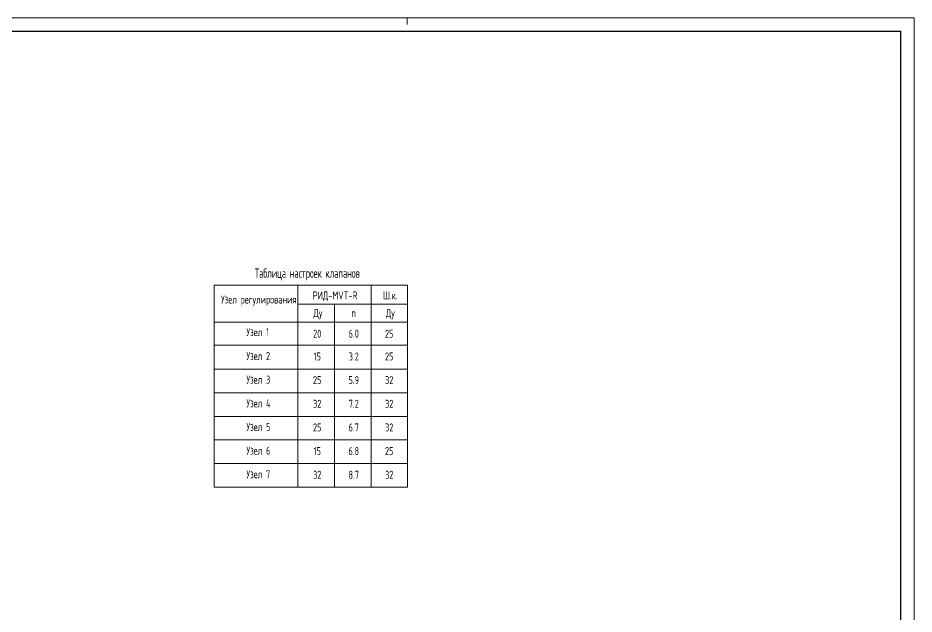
# Model space of a CAD drawing. Header units: millimetres. Extents: x -3929 to 624051, y 52832 to 514950.
# Drawn here: x 46597 to 80196, y 409642 to 432000 of the extents above; entities that cross this region are included whole.
import ezdxf
from ezdxf.enums import TextEntityAlignment as Align

# ---------------------------------------------------------------- set-up
doc = ezdxf.new("R2010")
doc.units = ezdxf.units.MM
for name, color, linetype, lineweight in [('2', 8, 'Continuous', 15), ('_надписи ОВ', 7, 'Continuous', 20), ('ОВ-рамка', 7, 'Continuous', 30), ('Текст ОВ', 7, 'Continuous', 25)]:
    doc.layers.add(name, color=color, linetype=linetype, lineweight=lineweight)
doc.layers.add('9_Форматы', color=7, linetype='Continuous')
doc.styles.add('СТИЛЬ', font='simplex.shx', dxfattribs={"width": 0.65})

# ---------------------------------------------------------------- blocks, each defined once
blk = doc.blocks.new('*U2998')
at = {"layer": '9_Форматы', "color": 7, "linetype": 'Continuous', "lineweight": 9, "ltscale": 100}
blk.add_lwpolyline([(5, -5), (5, 589), (-836, 589), (-836, -5)], close=True, dxfattribs=at)
at = {"layer": '9_Форматы', "color": 7, "linetype": 'Continuous', "lineweight": 15, "ltscale": 100}
blk.add_lwpolyline([(-185, 589), (-185, 586.5)], dxfattribs=at)
at = {"layer": '9_Форматы', "color": 7, "linetype": 'Continuous', "lineweight": 9, "ltscale": 100, "const_width": 0.5}
blk.add_lwpolyline([(0, 0), (0, 584), (-816, 584), (-816, 0)], close=True, dxfattribs=at)

msp = doc.modelspace()

# ---------------------------------------------------------------- linework, layer by layer
at = {"layer": '2', "color": 0}
for p, q in [((53949.569, 421974.637), (53949.569, 414396.583)), ((61207.358, 421974.637), (53949.569, 421974.637)), ((57097.358, 421974.637), (57097.358, 414396.583)), ((59837.358, 421974.637), (59837.358, 418832.11)), ((59837.358, 421974.637), (59837.358, 414396.583)), ((61207.358, 421974.637), (61207.358, 414396.583)), ((57097.358, 421262.109), (61207.358, 421262.109)), ((58467.358, 421262.109), (58467.358, 414396.583)), ((61207.358, 420590.462), (53949.569, 420590.462)), ((61207.358, 419726.286), (53949.569, 419726.286)), ((61207.358, 419726.286), (53949.569, 419726.286)), ((61207.358, 418832.11), (53949.569, 418832.11)), ((61207.358, 418832.11), (53949.569, 418832.11)), ((61207.358, 417945.004), (53949.569, 417945.004)), ((61207.358, 417945.004), (53949.569, 417945.004)), ((61207.358, 417057.899), (53949.569, 417057.899)), ((61207.358, 417057.899), (53949.569, 417057.899)), ((61207.358, 416170.794), (53949.569, 416170.794)), ((61207.358, 416170.794), (53949.569, 416170.794)), ((61207.358, 415283.688), (53949.569, 415283.688)), ((61207.358, 415283.688), (53949.569, 415283.688)), ((61207.358, 414396.583), (53949.569, 414396.583)), ((61207.358, 414396.583), (53949.569, 414396.583))]:
    msp.add_line(p, q, dxfattribs=at)

# ---------------------------------------------------------------- block references
at = {"layer": 'ОВ-рамка', "ltscale": 100, "transparency": 33554687, "xscale": 100, "yscale": 100, "zscale": 100}
msp.add_blockref('*U2998', (79696.148, 373100.153, 576.986), dxfattribs=at)

# ---------------------------------------------------------------- texts
at = {"layer": '2', "color": 0, "style": 'СТИЛЬ', "width": 0.6}
for s, p in [('Узел регулирования', (54212.174, 421289.457)), ('Узел 1', (55165.975, 420065.281)), ('Узел 2', (55165.975, 419171.105)), ('Узел 3', (55165.975, 418283.999)), ('Узел 4', (55165.975, 417396.894)), ('Узел 5', (55165.975, 416509.788)), ('Узел 6', (55165.975, 415622.683)), ('Узел 7', (55165.975, 414735.577))]:
    msp.add_text(s, height=300, dxfattribs=at).set_placement(p)
at = {"layer": '_надписи ОВ', "ltscale": 10, "style": 'СТИЛЬ', "width": 0.6}
msp.add_text('Таблица настроек клапанов ', height=350, dxfattribs=at).set_placement((55480.603, 422253.046))
at = {"layer": 'Текст ОВ', "style": 'СТИЛЬ', "width": 0.65}
for s, p in [('РИД-MVT-R', (58488.148, 421443.001)), ('Ш.к.', (60558.148, 421443.001)), ('Ду', (57844.105, 420783.001)), ('n', (59188.148, 420783.001)), ('Ду', (60558.148, 420783.001)), ('20', (57818.471, 420006.938)), ('6.0', (59188.471, 420006.938)), ('25', (60517.604, 420006.938)), ('15', (57818.471, 419152.762)), ('3.2', (59188.471, 419152.762)), ('25', (60517.604, 419152.762)), ('25', (57818.471, 418265.657)), ('5.9', (59188.471, 418265.657)), ('32', (60517.604, 418265.657)), ('32', (57818.471, 417378.551)), ('7.2', (59188.471, 417378.551)), ('32', (60517.604, 417378.551)), ('25', (57818.471, 416491.446)), ('6.7', (59188.471, 416491.446)), ('32', (60517.604, 416491.446)), ('15', (57818.471, 415604.34)), ('6.8', (59188.471, 415604.34)), ('25', (60517.604, 415604.34)), ('32', (57818.471, 414717.235)), ('8.7', (59188.471, 414717.235)), ('32', (60517.604, 414717.235))]:
    msp.add_text(s, height=300, dxfattribs=at).set_placement(p, align=Align.CENTER)

doc.saveas('drawing.dxf')
